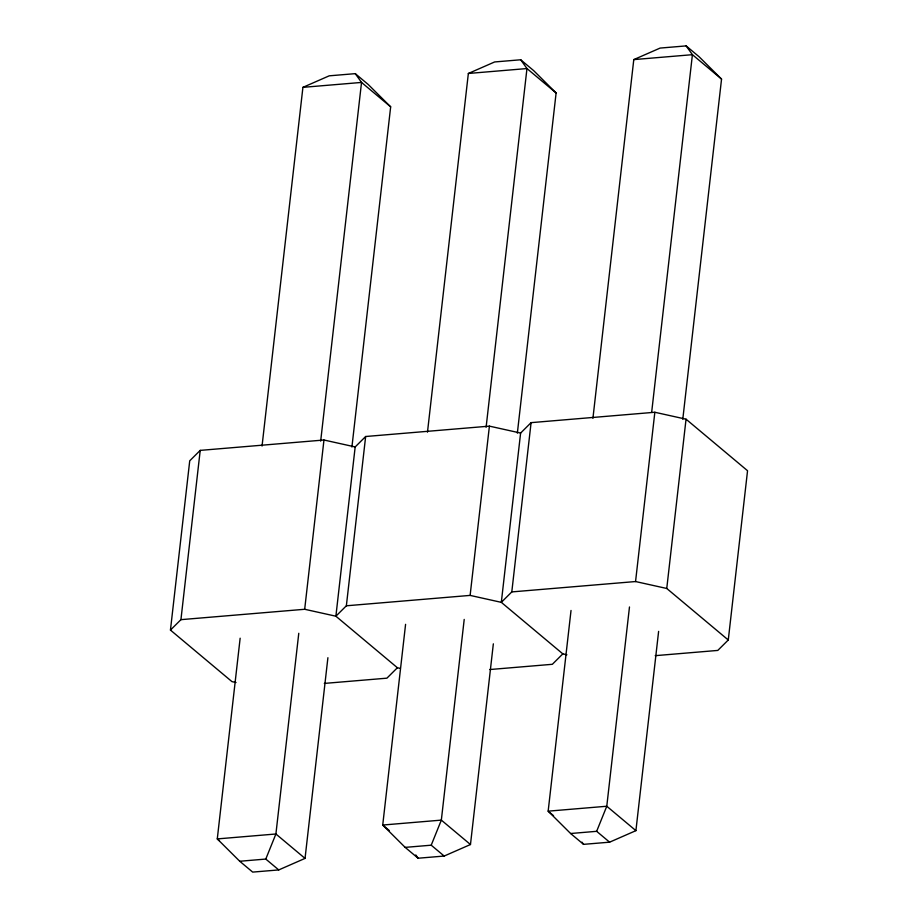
<?xml version="1.0" encoding="UTF-8"?>
<svg xmlns="http://www.w3.org/2000/svg" width="918" height="918" viewBox="0 0 918 918"><rect width="100%" height="100%" fill="white"/><g stroke="black" fill="none" stroke-linecap="round" stroke-linejoin="round"><path stroke-width="1.38" d="M236.029 682.522L231.956 681.615L170.45 630.081L189.728 460.813L200.216 450.382L323.962 440.009L355.174 446.94L365.651 436.509L489.409 426.136L520.609 433.066L531.086 422.647L654.844 412.262L686.044 419.193L747.55 470.727L728.272 639.995L717.784 650.426L655.2 655.67M170.45 630.081L180.926 619.661L200.216 450.382M240.149 638.205L217.279 838.914L239.736 861.256L252.679 872.1L278.739 869.92L305.04 858.399L327.91 657.701M262.043 446.045L302.917 87.348L329.218 75.827L355.277 73.647L368.221 84.49L390.666 106.832L351.915 447.032M298.775 633.294L275.905 833.992L265.784 859.064L239.736 861.256M320.669 441.133L361.531 82.425L355.277 73.647M180.926 619.661L304.684 609.277L323.962 440.009M355.174 446.94L335.885 616.207L397.391 667.742L400.11 668.35M304.684 609.277L335.885 616.207L346.361 605.788L365.651 436.509M405.584 624.332L382.726 825.041L405.171 847.383L418.115 858.227L444.174 856.046L470.475 844.526L493.345 643.828M427.478 432.171L468.352 73.474L494.653 61.954L520.713 59.773L533.656 70.617L556.113 92.959L517.35 433.158M464.21 619.42L441.34 820.118L431.219 845.191L405.171 847.383M486.104 427.26L526.966 68.552L520.713 59.773M346.361 605.788L470.119 595.403L489.409 426.136M520.609 433.066L501.32 602.346L562.826 653.868L566.899 654.775M470.119 595.403L501.32 602.346L511.796 591.915L531.086 422.647M571.03 610.459L548.161 811.168L570.606 833.51L583.561 844.353L609.609 842.173L635.91 830.652L658.619 631.377M592.925 418.298L633.787 59.601L660.099 48.08L686.148 45.9L699.091 56.744L721.548 79.086L682.785 419.285M629.484 606.97L606.775 806.245L596.654 831.318L570.606 833.51M651.7 411.964L692.413 54.678L686.148 45.9M511.796 591.915L635.554 581.542L654.844 412.262M728.272 639.995L666.755 588.472L686.044 419.193M397.391 667.742L386.914 678.173L324.318 683.417M562.826 653.868L552.349 664.299L489.753 669.543M302.917 87.348L361.531 82.425L390.666 106.832M468.352 73.474L526.966 68.552L556.113 92.959M633.787 59.601L692.413 54.678L721.548 79.086M635.554 581.542L666.755 588.472M635.91 830.652L606.775 806.245L548.161 811.168L553.554 815.689M596.654 831.318L609.609 842.173M470.475 844.526L441.34 820.118L382.726 825.041L389.198 830.457M431.219 845.191L444.174 856.046M305.04 858.399L275.905 833.992L217.279 838.914L219.448 840.716M265.784 859.064L278.739 869.92M581.989 842.162L583.561 844.353M415.774 854.933L418.115 858.227"/></g></svg>
